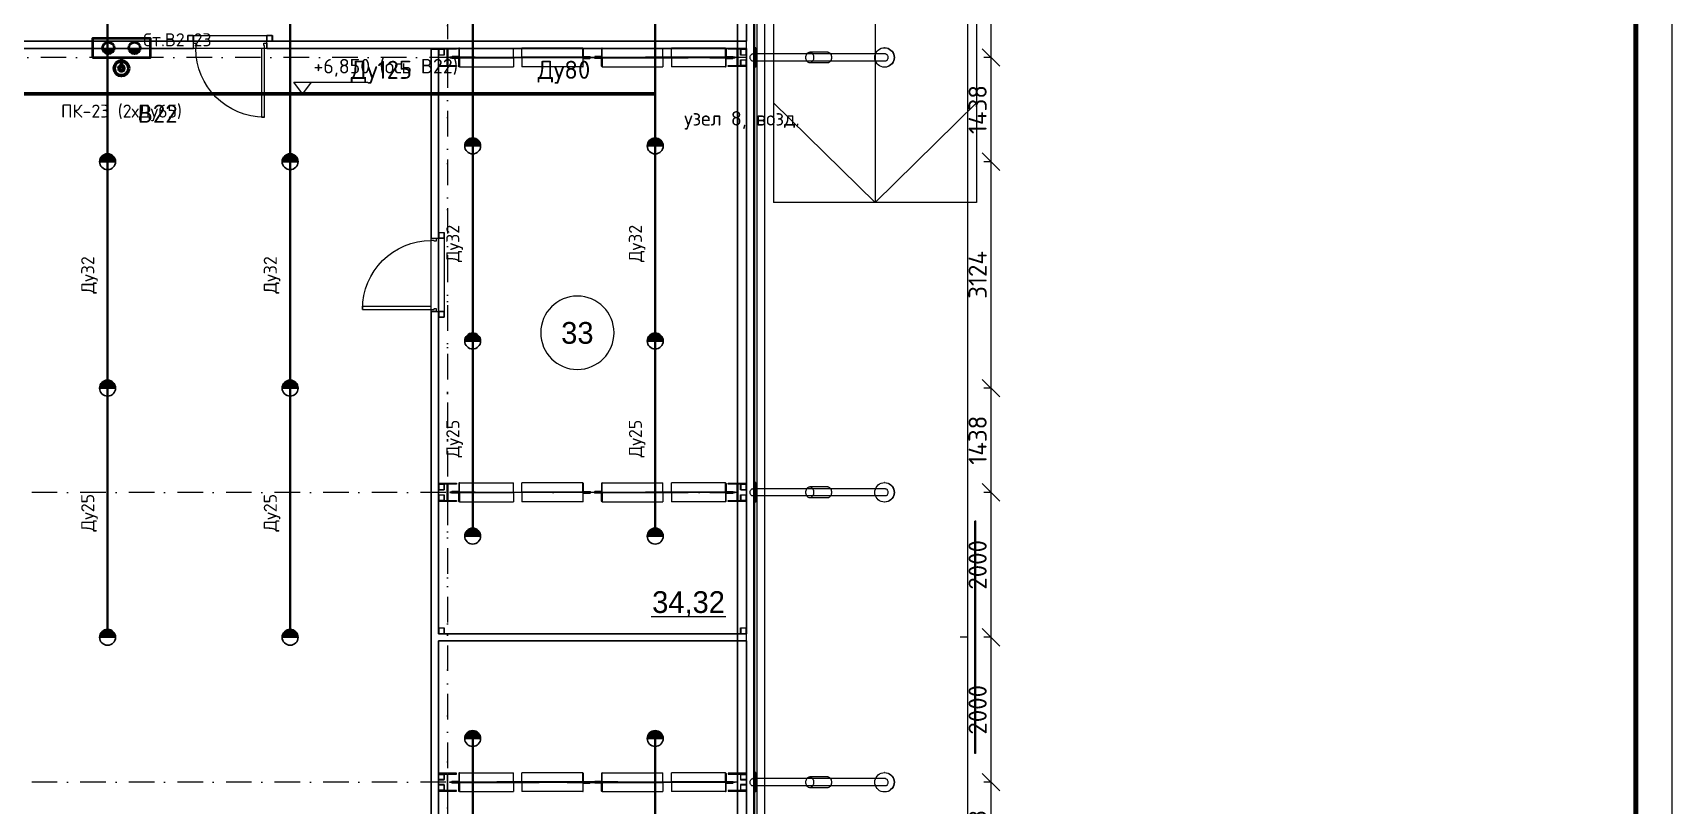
# Model space of a CAD drawing. Header units: millimetres. Extents: x 0 to 2118900, y -20000 to 84100.
# Drawn here: x 896277 to 918900, y 41684 to 52340 of the extents above; entities that cross this region are included whole.
import ezdxf
from ezdxf.enums import TextEntityAlignment as Align

# ---------------------------------------------------------------- set-up
doc = ezdxf.new("R2010")
doc.units = ezdxf.units.MM
doc.linetypes.add('Dot & Dashed', pattern=[670.277762, 352.777767, -176.388884, 0, -141.111112])
doc.linetypes.add('Крупный пунктир', pattern=[634.99999, 0, -634.99999])
for name, color, linetype, lineweight in [('АР_подоснова', 8, 'Continuous', 13), ('ПТ_В2', 3, 'Continuous', 50), ('ПТ_В22', 6, 'Continuous', 50), ('ПТ_В22_расп', 6, 'Continuous', 30), ('ПТ_оросители', 7, 'Continuous', 25), ('ПТ_ПК', 30, 'Continuous', 35), ('ПТ_размеры', 7, 'Continuous', 13), ('ПТ_рамка', 7, 'Continuous', 50), ('ПТ_рамка_тонк', 7, 'Continuous', 18), ('ПТ_текст', 7, 'Continuous', 18)]:
    doc.layers.add(name, color=color, linetype=linetype, lineweight=lineweight)
doc.styles.add('АР_текст_1', font='arial.ttf')
doc.styles.add('АР_текст_2', font='ARIALN.TTF')
doc.styles.add('ПТ', font='isocpeur.ttf')
doc.dimstyles.new('ПТ100', dxfattribs={"dimscale": 100, "dimtxt": 2.5, "dimasz": 1.2, "dimexe": 1, "dimexo": 0, "dimgap": 0.6, "dimtad": 1, "dimdec": 0, "dimtxsty": 'ПТ', "dimtsz": 1.2, "dimcen": 2.5, "dimclrd": 7, "dimclre": 7, "dimclrt": 7, "dimazin": 3, "dimtfac": 1, "dimtmove": 0, "dimatfit": 3, "dimlwd": 13, "dimlwe": 13, "dimarcsym": 0})

# ---------------------------------------------------------------- blocks, each defined once
blk = doc.blocks.new('Перекрытие_1101', base_point=(98125, 40125))
at = {"color": 0, "linetype": 'Continuous', "lineweight": -2, "flags": 128}
blk.add_lwpolyline([(98125, 40125), (51875, 40125), (51875, 29425), (46123, 29425), (46123, 40125), (-125, 40125), (-125, -125), (46125, -125), (46125, 10575), (51875, 10575), (51875, -125), (98125, -125)], close=True, dxfattribs=at)
blk = doc.blocks.new('Однопольная Дверь 270')
at = {"color": 0, "linetype": 'Continuous', "lineweight": -2}
for p, q in [((435, 0), (435, 950)), ((435, 950), (475, 950)), ((475, 950), (475, 0)), ((-475, 0), (-505, 0)), ((-505, 0), (-505, -70)), ((-505, 0), (-505, -70)), ((-505, 0), (-505, -70)), ((-475, -40), (-475, 0)), ((475, 0), (435, 0)), ((505, 0), (475, 0)), ((475, 0), (475, -40)), ((505, -70), (505, 0)), ((505, 0), (505, -70)), ((505, 0), (505, -70)), ((-505, -70), (-465, -70)), ((-505, -70), (-505, -100)), ((-465, -40), (-475, -40)), ((-465, -70), (-465, -40)), ((475, -40), (465, -40)), ((465, -40), (465, -70)), ((465, -70), (505, -70)), ((505, -70), (505, -100))]:
    blk.add_line(p, q, dxfattribs=at)
blk.add_arc((475, 0), 950, 90, 180, dxfattribs=at)
blk = doc.blocks.new('Стена_710', base_point=(93825, 28225))
at = {"color": 0, "linetype": 'Continuous', "lineweight": -2}
for p, q in [((93775, 28125), (93775, 28115)), ((93775, 28115), (93875, 28115)), ((93875, 28115), (93875, 28125)), ((93775, 25505), (93845, 25505)), ((93845, 25505), (93875, 25505)), ((93775, 24495), (93845, 24495)), ((93845, 24495), (93875, 24495)), ((93775, 15505), (93845, 15505)), ((93845, 15505), (93875, 15505)), ((93775, 14495), (93845, 14495)), ((93845, 14495), (93875, 14495))]:
    blk.add_line(p, q, dxfattribs=at)
at = {"color": 0, "linetype": 'Continuous', "lineweight": -2, "flags": 128}
for points in [[(93875, 28125), (93775, 28125)], [(93775, 28115), (93775, 25505)], [(93875, 25505), (93875, 28115)], [(93775, 24495), (93775, 15505)], [(93875, 20050), (93875, 24495)], [(93875, 15505), (93875, 19950)], [(93775, 14495), (93775, 11875)], [(93875, 11875), (93875, 14495)]]:
    blk.add_lwpolyline(points, dxfattribs=at)
at = {"color": 0, "linetype": 'Continuous', "lineweight": -2, "xscale": -1, "zscale": 1000, "rotation": 90}
blk.add_blockref('Однопольная Дверь 270', (93775, 25000), dxfattribs=at)
at = {"color": 0, "linetype": 'Continuous', "lineweight": -2, "zscale": 1000, "rotation": 90}
blk.add_blockref('Однопольная Дверь 270', (93775, 15000), dxfattribs=at)
blk = doc.blocks.new('Конструктор Кровли 27')
at = {"color": 0, "linetype": 'Continuous', "lineweight": -2, "flags": 128}
blk.add_lwpolyline([(0, 46123), (0, 0), (40000, 0), (40000, 46125), (29425, 46125), (29425, 51875), (40000, 51875), (40000, 98000), (0, 98000), (0, 51875), (10575, 51875), (10575, 46123)], close=True, dxfattribs=at)
blk = doc.blocks.new('Колонна SHS ГК 271')
at = {"color": 0, "linetype": 'Continuous', "lineweight": -2}
for p, q in [((40, 40), (-40, 40)), ((-40, 40), (-40, -40)), ((-36.4, -36.4), (-36.4, 36.4)), ((-36.4, 36.4), (36.4, 36.4)), ((36.4, 36.4), (36.4, -36.4)), ((40, -40), (40, 40)), ((-40, -40), (40, -40)), ((36.4, -36.4), (-36.4, -36.4))]:
    blk.add_line(p, q, dxfattribs=at)
blk = doc.blocks.new('Труба Квадратного Сечения ГК SHS 270')
at = {"color": 0, "linetype": 'Continuous', "lineweight": -2}
for p, q in [((505, 40), (0, 40)), ((0, 40), (0, 0)), ((0, 0), (0, -40)), ((1010, 40), (505, 40)), ((1010, 0), (1010, 40)), ((1010, -40), (1010, 0)), ((0, -40), (505, -40)), ((505, -40), (1010, -40))]:
    blk.add_line(p, q, dxfattribs=at)
blk = doc.blocks.new('Техническое помещение_33_33', base_point=(95882, 24432))
at = {"color": 0, "linetype": 'Continuous', "lineweight": -2}
blk.add_line((96812, 20286), (97841, 20286), dxfattribs=at)
for start, end in [(0, 180), (180, 0)]:
    blk.add_arc((95792, 24202), 506, start, end, dxfattribs=at)
at = {"color": 0, "lineweight": -2, "style": 'АР_текст_1'}
for tag, p in [('ROOM_NUMBER', (95792, 24200)), ('ROOM_AREA', (97326, 20486))]:
    blk.add_attdef(tag, text='', height=300, dxfattribs=at).set_placement(p, align=Align.MIDDLE_CENTER)
blk = doc.blocks.new('Перекрытие_312', base_point=(95650, 22004))
at = {"color": 0, "linetype": 'Continuous', "lineweight": -2, "flags": 128}
blk.add_lwpolyline([(95650, 22004), (96350, 22004), (96350, 21996), (95650, 21996)], close=True, dxfattribs=at)
blk = doc.blocks.new('Перекрытие_412', base_point=(94030, 21996))
at = {"color": 0, "linetype": 'Continuous', "lineweight": -2, "flags": 128}
blk.add_lwpolyline([(94030, 21996), (94380, 21996), (94380, 22004), (94030, 22004)], close=True, dxfattribs=at)
blk = doc.blocks.new('Перекрытие_512', base_point=(97620, 21996))
at = {"color": 0, "linetype": 'Continuous', "lineweight": -2, "flags": 128}
blk.add_lwpolyline([(97620, 21996), (97970, 21996), (97970, 22004), (97620, 22004)], close=True, dxfattribs=at)
blk = doc.blocks.new('Морф_1100')
at = {"color": 0, "linetype": 'Continuous', "lineweight": -2, "flags": 128}
for points in [[(96734, 22004), (96734, 21996)], [(97321, 22004), (96734, 22004)], [(96734, 21996), (97321, 21996)], [(97321, 21996), (97321, 22004)]]:
    blk.add_lwpolyline(points, dxfattribs=at)
blk = doc.blocks.new('Морф_2100')
at = {"color": 0, "linetype": 'Continuous', "lineweight": -2, "flags": 128}
for points in [[(94679, 22004), (95266, 22004)], [(94679, 21996), (94679, 22004)], [(95266, 21996), (94679, 21996)], [(95266, 22004), (95266, 21996)]]:
    blk.add_lwpolyline(points, dxfattribs=at)
blk = doc.blocks.new('Перекрытие_612', base_point=(95650, 28004))
at = {"color": 0, "linetype": 'Continuous', "lineweight": -2, "flags": 128}
blk.add_lwpolyline([(95650, 28004), (96350, 28004), (96350, 27996), (95650, 27996)], close=True, dxfattribs=at)
blk = doc.blocks.new('Перекрытие_712', base_point=(94030, 27996))
at = {"color": 0, "linetype": 'Continuous', "lineweight": -2, "flags": 128}
blk.add_lwpolyline([(94030, 27996), (94380, 27996), (94380, 28004), (94030, 28004)], close=True, dxfattribs=at)
blk = doc.blocks.new('Перекрытие_812', base_point=(97620, 27996))
at = {"color": 0, "linetype": 'Continuous', "lineweight": -2, "flags": 128}
blk.add_lwpolyline([(97620, 27996), (97970, 27996), (97970, 28004), (97620, 28004)], close=True, dxfattribs=at)
blk = doc.blocks.new('Морф_3100')
at = {"color": 0, "linetype": 'Continuous', "lineweight": -2, "flags": 128}
for points in [[(96734, 28004), (96734, 27996)], [(97321, 28004), (96734, 28004)], [(96734, 27996), (97321, 27996)], [(97321, 27996), (97321, 28004)]]:
    blk.add_lwpolyline(points, dxfattribs=at)
blk = doc.blocks.new('Морф_471')
at = {"color": 0, "linetype": 'Continuous', "lineweight": -2, "flags": 128}
for points in [[(94679, 28004), (95266, 28004)], [(94679, 27996), (94679, 28004)], [(95266, 27996), (94679, 27996)], [(95266, 28004), (95266, 27996)]]:
    blk.add_lwpolyline(points, dxfattribs=at)
blk = doc.blocks.new('Перекрытие_1211', base_point=(95650, 17996))
at = {"color": 0, "linetype": 'Continuous', "lineweight": -2, "flags": 128}
blk.add_lwpolyline([(95650, 17996), (96350, 17996), (96350, 18004), (95650, 18004)], close=True, dxfattribs=at)
blk = doc.blocks.new('Перекрытие_1311', base_point=(94030, 18004))
at = {"color": 0, "linetype": 'Continuous', "lineweight": -2, "flags": 128}
blk.add_lwpolyline([(94030, 18004), (94380, 18004), (94380, 17996), (94030, 17996)], close=True, dxfattribs=at)
blk = doc.blocks.new('Перекрытие_1411', base_point=(97620, 18004))
at = {"color": 0, "linetype": 'Continuous', "lineweight": -2, "flags": 128}
blk.add_lwpolyline([(97620, 18004), (97970, 18004), (97970, 17996), (97620, 17996)], close=True, dxfattribs=at)
blk = doc.blocks.new('Морф_710')
at = {"color": 0, "linetype": 'Continuous', "lineweight": -2, "flags": 128}
for points in [[(96734, 17996), (96734, 18004)], [(96734, 18004), (97321, 18004)], [(97321, 17996), (96734, 17996)], [(97321, 18004), (97321, 17996)]]:
    blk.add_lwpolyline(points, dxfattribs=at)
blk = doc.blocks.new('Морф_810')
at = {"color": 0, "linetype": 'Continuous', "lineweight": -2, "flags": 128}
for points in [[(95266, 18004), (94679, 18004)], [(94679, 18004), (94679, 17996)], [(94679, 17996), (95266, 17996)], [(95266, 17996), (95266, 18004)]]:
    blk.add_lwpolyline(points, dxfattribs=at)
blk = doc.blocks.new('Стена_740', base_point=(98225, 17998))
at = {"color": 0, "linetype": 'Continuous', "lineweight": -2, "flags": 128}
for points in [[(98225, 17998), (98225, 12002)], [(98235, 17998), (98225, 17998)], [(98235, 12002), (98235, 17998)], [(98225, 12002), (98235, 12002)]]:
    blk.add_lwpolyline(points, dxfattribs=at)
blk = doc.blocks.new('Стена_750', base_point=(98225, 17998))
at = {"color": 0, "linetype": 'Continuous', "lineweight": -2, "flags": 128}
for points in [[(98225, 17998), (98225, 12002)], [(98235, 17998), (98225, 17998)], [(98235, 12002), (98235, 17998)], [(98225, 12002), (98235, 12002)]]:
    blk.add_lwpolyline(points, dxfattribs=at)
blk = doc.blocks.new('Стена_780', base_point=(98225, 33998))
at = {"color": 0, "linetype": 'Continuous', "lineweight": -2, "flags": 128}
for points in [[(98225, 33998), (98225, 28003)], [(98235, 33998), (98225, 33998)], [(98235, 28003), (98235, 33998)], [(98225, 28003), (98235, 28003)]]:
    blk.add_lwpolyline(points, dxfattribs=at)
blk = doc.blocks.new('Стена_790', base_point=(98225, 33998))
at = {"color": 0, "linetype": 'Continuous', "lineweight": -2, "flags": 128}
for points in [[(98225, 33998), (98225, 28003)], [(98235, 33998), (98225, 33998)], [(98235, 28003), (98235, 33998)], [(98225, 28003), (98235, 28003)]]:
    blk.add_lwpolyline(points, dxfattribs=at)
blk = doc.blocks.new('Стена_801', base_point=(98225, 22003))
at = {"color": 0, "linetype": 'Continuous', "lineweight": -2, "flags": 128}
for points in [[(98235, 27998), (98225, 27998)], [(98225, 27998), (98225, 22003)], [(98235, 22003), (98235, 27998)], [(98225, 22003), (98235, 22003)]]:
    blk.add_lwpolyline(points, dxfattribs=at)
blk = doc.blocks.new('Стена_811', base_point=(98225, 22003))
at = {"color": 0, "linetype": 'Continuous', "lineweight": -2, "flags": 128}
for points in [[(98235, 27998), (98225, 27998)], [(98225, 27998), (98225, 22003)], [(98235, 22003), (98235, 27998)], [(98225, 22003), (98235, 22003)]]:
    blk.add_lwpolyline(points, dxfattribs=at)
blk = doc.blocks.new('Стена_820', base_point=(98225, 18002))
at = {"color": 0, "linetype": 'Continuous', "lineweight": -2, "flags": 128}
for points in [[(98235, 21998), (98225, 21998)], [(98225, 21998), (98225, 18002)], [(98235, 18002), (98235, 21998)], [(98225, 18002), (98235, 18002)]]:
    blk.add_lwpolyline(points, dxfattribs=at)
blk = doc.blocks.new('Стена_830', base_point=(98225, 18002))
at = {"color": 0, "linetype": 'Continuous', "lineweight": -2, "flags": 128}
for points in [[(98235, 21998), (98225, 21998)], [(98225, 21998), (98225, 18002)], [(98235, 18002), (98235, 21998)], [(98225, 18002), (98235, 18002)]]:
    blk.add_lwpolyline(points, dxfattribs=at)
blk = doc.blocks.new('Стена_860', base_point=(93825, 20000))
at = {"color": 0, "linetype": 'Continuous', "lineweight": -2, "flags": 128}
for points in [[(98125, 20050), (93875, 20050)], [(93875, 19950), (98125, 19950)]]:
    blk.add_lwpolyline(points, dxfattribs=at)
blk = doc.blocks.new('Стена_870', base_point=(51875, 28225))
at = {"color": 0, "linetype": 'Continuous', "lineweight": -2}
for p, q in [((90495, 28195), (90495, 28225)), ((90495, 28125), (90495, 28195)), ((91505, 28195), (91505, 28225)), ((91505, 28125), (91505, 28195))]:
    blk.add_line(p, q, dxfattribs=at)
at = {"color": 0, "linetype": 'Continuous', "lineweight": -2, "flags": 128}
for points in [[(90495, 28225), (88050, 28225)], [(88050, 28125), (90495, 28125)], [(98125, 28225), (91505, 28225)], [(91505, 28125), (93775, 28125)], [(93875, 28125), (98125, 28125)]]:
    blk.add_lwpolyline(points, dxfattribs=at)
at = {"color": 0, "linetype": 'Continuous', "lineweight": -2, "xscale": -1, "zscale": 1000, "rotation": 180}
blk.add_blockref('Однопольная Дверь 270', (91000, 28125), dxfattribs=at)
blk = doc.blocks.new('Колонна Универсальная 270')
at = {"color": 0, "linetype": 'Continuous', "lineweight": -2}
for p, q in [((125, 125), (-125, 125)), ((-125, 125), (-125, 113)), ((-125, 113), (-4, 113)), ((-4, 113), (-4, -113)), ((4, -113), (4, 113)), ((4, 113), (125, 113)), ((125, 113), (125, 125)), ((-4, -113), (-125, -113)), ((-125, -113), (-125, -125)), ((-125, -125), (125, -125)), ((125, -113), (4, -113)), ((125, -125), (125, -113))]:
    blk.add_line(p, q, dxfattribs=at)
blk = doc.blocks.new('Двутавp К 26020-83 27_40')
at = {"color": 0, "linetype": 'Крупный пунктир', "lineweight": -2}
blk.add_line((0, 0), (39750, 0), dxfattribs=at)
blk = doc.blocks.new('Морф_1910')
at = {"color": 0, "linetype": 'Continuous', "lineweight": -2, "flags": 128}
for points in [[(96029, 21996), (96133, 21996)], [(96031, 21990), (96029, 21995), (96029, 21996)], [(96123, 21984), (96115, 21988), (96034, 21988), (96031, 21990)], [(96128, 21873), (96126, 21878), (96126, 21975), (96123, 21984)], [(96133, 21996), (96973, 21996)], [(96133, 21996), (96133, 21871)], [(96973, 21996), (96973, 21871)], [(96133, 21871), (96131, 21871), (96128, 21873)], [(96133, 21871), (96973, 21871)]]:
    blk.add_lwpolyline(points, dxfattribs=at)
blk = doc.blocks.new('Морф_2010')
at = {"color": 0, "linetype": 'Continuous', "lineweight": -2, "flags": 128}
for points in [[(97837, 21996), (97090, 21996)], [(97090, 21996), (97090, 21871)], [(97944, 21996), (97837, 21996)], [(97837, 21996), (97837, 21871)], [(97842, 21873), (97844, 21878), (97844, 21975), (97847, 21984)], [(97847, 21984), (97855, 21988), (97938, 21988), (97942, 21990)], [(97942, 21990), (97944, 21995), (97944, 21996)], [(97837, 21871), (97090, 21871)], [(97837, 21871), (97838, 21871), (97842, 21873)]]:
    blk.add_lwpolyline(points, dxfattribs=at)
blk = doc.blocks.new('Морф_2110')
at = {"color": 0, "linetype": 'Continuous', "lineweight": -2, "flags": 128}
for points in [[(96031, 22010), (96029, 22006), (96029, 22004)], [(96029, 22004), (96133, 22004)], [(96123, 22016), (96115, 22012), (96034, 22012), (96031, 22010)], [(96128, 22127), (96126, 22123), (96126, 22025), (96123, 22016)], [(96133, 22129), (96131, 22129), (96128, 22127)], [(96133, 22004), (96133, 22129)], [(96133, 22129), (96973, 22129)], [(96133, 22004), (96973, 22004)], [(96973, 22004), (96973, 22129)]]:
    blk.add_lwpolyline(points, dxfattribs=at)
blk = doc.blocks.new('Морф_2210')
at = {"color": 0, "linetype": 'Continuous', "lineweight": -2, "flags": 128}
for points in [[(97090, 22004), (97090, 22129)], [(97837, 22129), (97090, 22129)], [(97837, 22004), (97090, 22004)], [(97837, 22129), (97838, 22129), (97842, 22127)], [(97837, 22004), (97837, 22129)], [(97944, 22004), (97837, 22004)], [(97842, 22127), (97844, 22123), (97844, 22025), (97847, 22016)], [(97847, 22016), (97855, 22012), (97938, 22012), (97942, 22010)], [(97942, 22010), (97944, 22006), (97944, 22004)]]:
    blk.add_lwpolyline(points, dxfattribs=at)
blk = doc.blocks.new('Морф_2310')
at = {"color": 0, "linetype": 'Continuous', "lineweight": -2, "flags": 128}
for points in [[(95867, 21996), (95027, 21996)], [(95027, 21996), (95027, 21871)], [(95867, 21996), (95867, 21871)], [(95971, 21996), (95867, 21996)], [(95872, 21873), (95874, 21878), (95874, 21975), (95877, 21984)], [(95877, 21984), (95885, 21988), (95966, 21988), (95969, 21990)], [(95969, 21990), (95971, 21995), (95971, 21996)], [(95867, 21871), (95027, 21871)], [(95867, 21871), (95869, 21871), (95872, 21873)]]:
    blk.add_lwpolyline(points, dxfattribs=at)
blk = doc.blocks.new('Морф_2410')
at = {"color": 0, "linetype": 'Continuous', "lineweight": -2, "flags": 128}
for points in [[(94058, 21990), (94056, 21995), (94056, 21996)], [(94056, 21996), (94163, 21996)], [(94153, 21984), (94145, 21988), (94062, 21988), (94058, 21990)], [(94158, 21873), (94156, 21878), (94156, 21975), (94153, 21984)], [(94163, 21996), (94910, 21996)], [(94163, 21996), (94163, 21871)], [(94910, 21996), (94910, 21871)], [(94163, 21871), (94162, 21871), (94158, 21873)], [(94163, 21871), (94910, 21871)]]:
    blk.add_lwpolyline(points, dxfattribs=at)
blk = doc.blocks.new('Морф_2510')
at = {"color": 0, "linetype": 'Continuous', "lineweight": -2, "flags": 128}
for points in [[(95027, 22004), (95027, 22129)], [(95867, 22129), (95027, 22129)], [(95867, 22004), (95027, 22004)], [(95867, 22004), (95867, 22129)], [(95867, 22129), (95869, 22129), (95872, 22127)], [(95971, 22004), (95867, 22004)], [(95872, 22127), (95874, 22123), (95874, 22025), (95877, 22016)], [(95877, 22016), (95885, 22012), (95966, 22012), (95969, 22010)], [(95969, 22010), (95971, 22006), (95971, 22004)]]:
    blk.add_lwpolyline(points, dxfattribs=at)
blk = doc.blocks.new('Морф_2610')
at = {"color": 0, "linetype": 'Continuous', "lineweight": -2, "flags": 128}
for points in [[(94058, 22010), (94056, 22006), (94056, 22004)], [(94056, 22004), (94163, 22004)], [(94153, 22016), (94145, 22012), (94062, 22012), (94058, 22010)], [(94158, 22127), (94156, 22123), (94156, 22025), (94153, 22016)], [(94163, 22129), (94162, 22129), (94158, 22127)], [(94163, 22004), (94163, 22129)], [(94163, 22129), (94910, 22129)], [(94163, 22004), (94910, 22004)], [(94910, 22004), (94910, 22129)]]:
    blk.add_lwpolyline(points, dxfattribs=at)
blk = doc.blocks.new('Морф_2710')
at = {"color": 0, "linetype": 'Continuous', "lineweight": -2, "flags": 128}
for points in [[(96029, 27996), (96133, 27996)], [(96031, 27990), (96029, 27995), (96029, 27996)], [(96123, 27984), (96115, 27988), (96034, 27988), (96031, 27990)], [(96128, 27873), (96126, 27878), (96126, 27975), (96123, 27984)], [(96133, 27871), (96131, 27871), (96128, 27873)], [(96133, 27996), (96973, 27996)], [(96133, 27996), (96133, 27871)], [(96133, 27871), (96973, 27871)], [(96973, 27996), (96973, 27871)]]:
    blk.add_lwpolyline(points, dxfattribs=at)
blk = doc.blocks.new('Морф_2810')
at = {"color": 0, "linetype": 'Continuous', "lineweight": -2, "flags": 128}
for points in [[(97837, 27996), (97090, 27996)], [(97090, 27996), (97090, 27871)], [(97837, 27871), (97090, 27871)], [(97944, 27996), (97837, 27996)], [(97837, 27996), (97837, 27871)], [(97837, 27871), (97838, 27871), (97842, 27873)], [(97842, 27873), (97844, 27878), (97844, 27975), (97847, 27984)], [(97847, 27984), (97855, 27988), (97938, 27988), (97942, 27990)], [(97942, 27990), (97944, 27995), (97944, 27996)]]:
    blk.add_lwpolyline(points, dxfattribs=at)
blk = doc.blocks.new('Морф_2910')
at = {"color": 0, "linetype": 'Continuous', "lineweight": -2, "flags": 128}
for points in [[(96128, 28127), (96126, 28123), (96126, 28025), (96123, 28016)], [(96133, 28129), (96131, 28129), (96128, 28127)], [(96133, 28004), (96133, 28129)], [(96133, 28129), (96973, 28129)], [(96973, 28004), (96973, 28129)], [(96031, 28010), (96029, 28006), (96029, 28004)], [(96029, 28004), (96133, 28004)], [(96123, 28016), (96115, 28012), (96034, 28012), (96031, 28010)], [(96133, 28004), (96973, 28004)]]:
    blk.add_lwpolyline(points, dxfattribs=at)
blk = doc.blocks.new('Морф_3010')
at = {"color": 0, "linetype": 'Continuous', "lineweight": -2, "flags": 128}
for points in [[(97090, 28004), (97090, 28129)], [(97837, 28129), (97090, 28129)], [(97837, 28129), (97838, 28129), (97842, 28127)], [(97837, 28004), (97837, 28129)], [(97842, 28127), (97844, 28123), (97844, 28025), (97847, 28016)], [(97837, 28004), (97090, 28004)], [(97944, 28004), (97837, 28004)], [(97847, 28016), (97855, 28012), (97938, 28012), (97942, 28010)], [(97942, 28010), (97944, 28006), (97944, 28004)]]:
    blk.add_lwpolyline(points, dxfattribs=at)
blk = doc.blocks.new('Морф_3110')
at = {"color": 0, "linetype": 'Continuous', "lineweight": -2, "flags": 128}
for points in [[(95867, 27996), (95027, 27996)], [(95027, 27996), (95027, 27871)], [(95867, 27871), (95027, 27871)], [(95867, 27996), (95867, 27871)], [(95971, 27996), (95867, 27996)], [(95867, 27871), (95869, 27871), (95872, 27873)], [(95872, 27873), (95874, 27878), (95874, 27975), (95877, 27984)], [(95877, 27984), (95885, 27988), (95966, 27988), (95969, 27990)], [(95969, 27990), (95971, 27995), (95971, 27996)]]:
    blk.add_lwpolyline(points, dxfattribs=at)
blk = doc.blocks.new('Морф_3210')
at = {"color": 0, "linetype": 'Continuous', "lineweight": -2, "flags": 128}
for points in [[(94058, 27990), (94056, 27995), (94056, 27996)], [(94056, 27996), (94163, 27996)], [(94153, 27984), (94145, 27988), (94062, 27988), (94058, 27990)], [(94158, 27873), (94156, 27878), (94156, 27975), (94153, 27984)], [(94163, 27871), (94162, 27871), (94158, 27873)], [(94163, 27996), (94910, 27996)], [(94163, 27996), (94163, 27871)], [(94163, 27871), (94910, 27871)], [(94910, 27996), (94910, 27871)]]:
    blk.add_lwpolyline(points, dxfattribs=at)
blk = doc.blocks.new('Морф_3310')
at = {"color": 0, "linetype": 'Continuous', "lineweight": -2, "flags": 128}
for points in [[(95027, 28004), (95027, 28129)], [(95867, 28129), (95027, 28129)], [(95867, 28004), (95867, 28129)], [(95867, 28129), (95869, 28129), (95872, 28127)], [(95872, 28127), (95874, 28123), (95874, 28025), (95877, 28016)], [(95867, 28004), (95027, 28004)], [(95971, 28004), (95867, 28004)], [(95877, 28016), (95885, 28012), (95966, 28012), (95969, 28010)], [(95969, 28010), (95971, 28006), (95971, 28004)]]:
    blk.add_lwpolyline(points, dxfattribs=at)
blk = doc.blocks.new('Морф_3410')
at = {"color": 0, "linetype": 'Continuous', "lineweight": -2, "flags": 128}
for points in [[(94158, 28127), (94156, 28123), (94156, 28025), (94153, 28016)], [(94163, 28129), (94162, 28129), (94158, 28127)], [(94163, 28004), (94163, 28129)], [(94163, 28129), (94910, 28129)], [(94910, 28004), (94910, 28129)], [(94058, 28010), (94056, 28006), (94056, 28004)], [(94056, 28004), (94163, 28004)], [(94153, 28016), (94145, 28012), (94062, 28012), (94058, 28010)], [(94163, 28004), (94910, 28004)]]:
    blk.add_lwpolyline(points, dxfattribs=at)
blk = doc.blocks.new('Морф_4310')
at = {"color": 0, "linetype": 'Continuous', "lineweight": -2, "flags": 128}
for points in [[(96128, 18127), (96126, 18123), (96126, 18025), (96123, 18016)], [(96133, 18129), (96131, 18129), (96128, 18127)], [(96133, 18004), (96133, 18129)], [(96133, 18129), (96973, 18129)], [(96973, 18004), (96973, 18129)], [(96031, 18010), (96029, 18006), (96029, 18004)], [(96029, 18004), (96133, 18004)], [(96123, 18016), (96115, 18012), (96034, 18012), (96031, 18010)], [(96133, 18004), (96973, 18004)]]:
    blk.add_lwpolyline(points, dxfattribs=at)
blk = doc.blocks.new('Морф_4410')
at = {"color": 0, "linetype": 'Continuous', "lineweight": -2, "flags": 128}
for points in [[(97090, 18004), (97090, 18129)], [(97837, 18129), (97090, 18129)], [(97837, 18129), (97838, 18129), (97842, 18127)], [(97837, 18004), (97837, 18129)], [(97842, 18127), (97844, 18122), (97844, 18025), (97847, 18016)], [(97837, 18004), (97090, 18004)], [(97944, 18004), (97837, 18004)], [(97847, 18016), (97855, 18012), (97938, 18012), (97942, 18010)], [(97942, 18010), (97944, 18005), (97944, 18004)]]:
    blk.add_lwpolyline(points, dxfattribs=at)
blk = doc.blocks.new('Морф_4510')
at = {"color": 0, "linetype": 'Continuous', "lineweight": -2, "flags": 128}
for points in [[(96029, 17996), (96133, 17996)], [(96031, 17990), (96029, 17995), (96029, 17996)], [(96123, 17984), (96115, 17988), (96034, 17988), (96031, 17990)], [(96128, 17873), (96126, 17878), (96126, 17975), (96123, 17984)], [(96133, 17871), (96131, 17871), (96128, 17873)], [(96133, 17996), (96973, 17996)], [(96133, 17996), (96133, 17871)], [(96973, 17996), (96973, 17871)], [(96133, 17871), (96973, 17871)]]:
    blk.add_lwpolyline(points, dxfattribs=at)
blk = doc.blocks.new('Морф_4610')
at = {"color": 0, "linetype": 'Continuous', "lineweight": -2, "flags": 128}
for points in [[(97837, 17996), (97090, 17996)], [(97090, 17996), (97090, 17871)], [(97944, 17996), (97837, 17996)], [(97837, 17996), (97837, 17871)], [(97837, 17871), (97838, 17871), (97842, 17873)], [(97842, 17873), (97844, 17877), (97844, 17975), (97847, 17984)], [(97847, 17984), (97855, 17988), (97938, 17988), (97942, 17990)], [(97942, 17990), (97944, 17994), (97944, 17996)], [(97837, 17871), (97090, 17871)]]:
    blk.add_lwpolyline(points, dxfattribs=at)
blk = doc.blocks.new('Морф_472')
at = {"color": 0, "linetype": 'Continuous', "lineweight": -2, "flags": 128}
for points in [[(95027, 18004), (95027, 18129)], [(95867, 18129), (95027, 18129)], [(95867, 18004), (95867, 18129)], [(95867, 18129), (95869, 18129), (95872, 18127)], [(95872, 18127), (95874, 18123), (95874, 18025), (95877, 18016)], [(95867, 18004), (95027, 18004)], [(95971, 18004), (95867, 18004)], [(95877, 18016), (95885, 18012), (95966, 18012), (95969, 18010)], [(95969, 18010), (95971, 18006), (95971, 18004)]]:
    blk.add_lwpolyline(points, dxfattribs=at)
blk = doc.blocks.new('Морф_480')
at = {"color": 0, "linetype": 'Continuous', "lineweight": -2, "flags": 128}
for points in [[(94158, 18127), (94156, 18123), (94156, 18025), (94153, 18016)], [(94163, 18129), (94162, 18129), (94158, 18127)], [(94163, 18004), (94163, 18129)], [(94163, 18129), (94910, 18129)], [(94910, 18004), (94910, 18129)], [(94058, 18010), (94056, 18006), (94056, 18004)], [(94056, 18004), (94163, 18004)], [(94153, 18016), (94145, 18012), (94062, 18012), (94058, 18010)], [(94163, 18004), (94910, 18004)]]:
    blk.add_lwpolyline(points, dxfattribs=at)
blk = doc.blocks.new('Морф_490')
at = {"color": 0, "linetype": 'Continuous', "lineweight": -2, "flags": 128}
for points in [[(95867, 17996), (95027, 17996)], [(95027, 17996), (95027, 17871)], [(95867, 17996), (95867, 17871)], [(95971, 17996), (95867, 17996)], [(95867, 17871), (95869, 17871), (95872, 17873)], [(95872, 17873), (95874, 17878), (95874, 17975), (95877, 17984)], [(95877, 17984), (95885, 17988), (95966, 17988), (95969, 17990)], [(95969, 17990), (95971, 17995), (95971, 17996)], [(95867, 17871), (95027, 17871)]]:
    blk.add_lwpolyline(points, dxfattribs=at)
blk = doc.blocks.new('Морф_500')
at = {"color": 0, "linetype": 'Continuous', "lineweight": -2, "flags": 128}
for points in [[(94058, 17990), (94056, 17995), (94056, 17996)], [(94056, 17996), (94163, 17996)], [(94153, 17984), (94145, 17988), (94062, 17988), (94058, 17990)], [(94158, 17873), (94156, 17878), (94156, 17975), (94153, 17984)], [(94163, 17871), (94162, 17871), (94158, 17873)], [(94163, 17996), (94910, 17996)], [(94163, 17996), (94163, 17871)], [(94910, 17996), (94910, 17871)], [(94163, 17871), (94910, 17871)]]:
    blk.add_lwpolyline(points, dxfattribs=at)
blk = doc.blocks.new('Стена_980', base_point=(98125, 40125))
at = {"color": 0, "linetype": 'Continuous', "lineweight": -2, "flags": 128}
for points in [[(98125, 40125), (98125, 28225)], [(98225, -125), (98225, 40225)], [(98125, 28115), (98125, 20060)], [(98125, 19950), (98125, 11875)]]:
    blk.add_lwpolyline(points, dxfattribs=at)
blk = doc.blocks.new('Стена_1030', base_point=(98235, 34200))
at = {"color": 0, "linetype": 'Continuous', "lineweight": -2}
blk.add_line((98236, 34200), (98236, 5700), dxfattribs=at)
at = {"color": 0, "linetype": 'Continuous', "lineweight": -2, "flags": 128}
for points in [[(98235, 34200), (98235, 5700)], [(98275, 5700), (98275, 34200)]]:
    blk.add_lwpolyline(points, dxfattribs=at)
blk = doc.blocks.new('Крыша_1', base_point=(0, 0))
at = {"color": 0, "linetype": 'Continuous', "lineweight": -2, "flags": 128}
blk.add_lwpolyline([(98000, 40000), (98000, 0)], dxfattribs=at)
blk = doc.blocks.new('Стандартный Маркер Сетки_41')
at = {"color": 0, "linetype": 'Dot & Dashed', "lineweight": -2}
blk.add_line((0, 0), (55187, 0), dxfattribs=at)
at = {"color": 0, "lineweight": -2, "style": 'АР_текст_1'}
blk.add_attdef('AC_MarkerText_1', text='', height=300, rotation=90, dxfattribs=at).set_placement((55368, -69), align=Align.TOP_CENTER)
blk = doc.blocks.new('Пандус Прямой 27_50')
at = {"color": 0, "linetype": 'Continuous', "lineweight": -2}
for p, q in [((0, -1400), (0, 1400)), ((0, 1400), (9000, 1400)), ((9000, 0), (7623, 1400)), ((9000, -1400), (9000, 1400)), ((0, 0), (9000, 0)), ((7623, -1400), (9000, 0)), ((0, -1400), (9000, -1400))]:
    blk.add_line(p, q, dxfattribs=at)
at = {"color": 0, "linetype": 'Continuous', "lineweight": -2, "flags": 128}
blk.add_lwpolyline([(150, 0, 1), (-150, 0, 1)], format="xyb", close=True, dxfattribs=at)
at = {"color": 0, "lineweight": -2, "style": 'АР_текст_2'}
blk.add_attdef('ac_bottomlevel', text='', height=300, dxfattribs=at).set_placement((4500, 159), align=Align.MIDDLE_CENTER)
blk = doc.blocks.new('Лист Профилированный 27_2')
at = {"color": 0, "linetype": 'Continuous', "lineweight": -2}
blk.add_line((14200, 0), (14200, 100), dxfattribs=at)
at = {"color": 0, "linetype": 'Continuous', "lineweight": -2, "flags": 128}
blk.add_lwpolyline([(0, 200), (0, 0), (28400, 0), (28400, 200), (28400, 2595), (28400, 2795), (0, 2795), (0, 2595)], close=True, dxfattribs=at)
blk = doc.blocks.new('Цилиндр 27')
at = {"color": 0, "linetype": 'Continuous', "lineweight": -2}
for p, q in [((-33, 17), (-35, 9)), ((-35, 9), (-35, 0)), ((-35, 0), (-35, -9)), ((-31, 25), (-33, 17)), ((-27, 32), (-31, 25)), ((-23, 38), (-27, 32)), ((-18, 43), (-23, 38)), ((-12, 47), (-18, 43)), ((-6, 49), (-12, 47)), ((0, 50), (-6, 49)), ((0, 50), (1831, 50)), ((1798, 17), (1796, 9)), ((1796, 9), (1796, 0)), ((1796, 0), (1796, -9)), ((1801, 25), (1798, 17)), ((1804, 32), (1801, 25)), ((1809, 38), (1804, 32)), ((1814, 43), (1809, 38)), ((1819, 47), (1814, 43)), ((1825, 49), (1819, 47)), ((1831, 50), (1825, 49)), ((1837, 49), (1831, 50)), ((1843, 47), (1837, 49)), ((1849, 43), (1843, 47)), ((1854, 38), (1849, 43)), ((1858, 32), (1854, 38)), ((1862, 25), (1858, 32)), ((1865, 17), (1862, 25)), ((1866, 9), (1865, 17)), ((1867, 0), (1866, 9)), ((1866, -9), (1867, 0)), ((-35, -9), (-33, -17)), ((-33, -17), (-31, -25)), ((-31, -25), (-27, -32)), ((-27, -32), (-23, -38)), ((-23, -38), (-18, -43)), ((-18, -43), (-12, -47)), ((-12, -47), (-6, -49)), ((-6, -49), (0, -50)), ((0, -50), (1831, -50)), ((1796, -9), (1798, -17)), ((1798, -17), (1801, -25)), ((1801, -25), (1804, -32)), ((1804, -32), (1809, -38)), ((1809, -38), (1814, -43)), ((1814, -43), (1819, -47)), ((1819, -47), (1825, -49)), ((1825, -49), (1831, -50)), ((1831, -50), (1837, -49)), ((1837, -49), (1843, -47)), ((1843, -47), (1849, -43)), ((1849, -43), (1854, -38)), ((1854, -38), (1858, -32)), ((1858, -32), (1862, -25)), ((1862, -25), (1865, -17)), ((1865, -17), (1866, -9))]:
    blk.add_line(p, q, dxfattribs=at)
blk = doc.blocks.new('Цилиндр 27_2')
at = {"color": 0, "linetype": 'Continuous', "lineweight": -2}
for p, q in [((-132, 23), (-134, 0)), ((-126, 46), (-132, 23)), ((-128, 23), (-130, 0)), ((-122, 46), (-128, 23)), ((-116, 67), (-126, 46)), ((-112, 67), (-122, 46)), ((-102, 86), (-116, 67)), ((-99, 86), (-112, 67)), ((-86, 102), (-102, 86)), ((-82, 102), (-99, 86)), ((-67, 116), (-86, 102)), ((-63, 116), (-82, 102)), ((-46, 126), (-67, 116)), ((-42, 126), (-63, 116)), ((-23, 132), (-46, 126)), ((-20, 132), (-42, 126)), ((0, 134), (-23, 132)), ((3, 134), (-20, 132)), ((0, 134), (3, 134)), ((27, 132), (3, 134)), ((49, 126), (27, 132)), ((70, 116), (49, 126)), ((89, 102), (70, 116)), ((106, 86), (89, 102)), ((119, 67), (106, 86)), ((129, 46), (119, 67)), ((135, 23), (129, 46)), ((137, 0), (135, 23)), ((135, -23), (137, 0)), ((-134, 0), (-132, -23)), ((-132, -23), (-126, -46)), ((-130, 0), (-128, -23)), ((-128, -23), (-122, -46)), ((-126, -46), (-116, -67)), ((-122, -46), (-112, -67)), ((-116, -67), (-102, -86)), ((-112, -67), (-99, -86)), ((-102, -86), (-86, -102)), ((-99, -86), (-82, -102)), ((-86, -102), (-67, -116)), ((-82, -102), (-63, -116)), ((-67, -116), (-46, -126)), ((-63, -116), (-42, -126)), ((-46, -126), (-23, -132)), ((-42, -126), (-20, -132)), ((-23, -132), (0, -134)), ((-20, -132), (3, -134)), ((0, -134), (3, -134)), ((3, -134), (27, -132)), ((27, -132), (49, -126)), ((49, -126), (70, -116)), ((70, -116), (89, -102)), ((89, -102), (106, -86)), ((106, -86), (119, -67)), ((119, -67), (129, -46)), ((129, -46), (135, -23))]:
    blk.add_line(p, q, dxfattribs=at)
blk = doc.blocks.new('Цилиндр 27_3')
at = {"color": 0, "linetype": 'Continuous', "lineweight": -2}
for p, q in [((0, 134), (0, 132)), ((0, 134), (30, 134)), ((0, 132), (0, 126)), ((0, 126), (0, 116)), ((0, 116), (0, 102)), ((0, 102), (0, 86)), ((0, 86), (0, 67)), ((0, 67), (0, 46)), ((0, 46), (0, 23)), ((0, 23), (0, 0)), ((0, 0), (0, -23)), ((30, 134), (30, 132)), ((30, 132), (30, 126)), ((30, 126), (30, 116)), ((30, 116), (30, 102)), ((30, 102), (30, 86)), ((30, 86), (30, 67)), ((30, 67), (30, 46)), ((30, 46), (30, 23)), ((30, 23), (30, 0)), ((30, 0), (30, -23)), ((0, -23), (0, -46)), ((0, -46), (0, -67)), ((0, -67), (0, -86)), ((0, -86), (0, -102)), ((0, -102), (0, -116)), ((0, -116), (0, -126)), ((0, -126), (0, -132)), ((0, -132), (0, -134)), ((0, -134), (30, -134)), ((30, -23), (30, -46)), ((30, -46), (30, -67)), ((30, -67), (30, -86)), ((30, -86), (30, -102)), ((30, -102), (30, -116)), ((30, -116), (30, -126)), ((30, -126), (30, -132)), ((30, -132), (30, -134))]:
    blk.add_line(p, q, dxfattribs=at)
blk = doc.blocks.new('Цилиндр 27_4')
at = {"color": 0, "linetype": 'Continuous', "lineweight": -2}
for p, q in [((-52, 13), (-53, 0)), ((-53, 0), (-52, -13)), ((-50, 26), (-52, 13)), ((-46, 37), (-50, 26)), ((-41, 48), (-46, 37)), ((-34, 57), (-41, 48)), ((-27, 65), (-34, 57)), ((-18, 70), (-27, 65)), ((-9, 74), (-18, 70)), ((0, 75), (-9, 74)), ((0, 75), (248, 75)), ((196, 13), (195, 0)), ((195, 0), (196, -13)), ((198, 26), (196, 13)), ((202, 37), (198, 26)), ((208, 48), (202, 37)), ((214, 57), (208, 48)), ((222, 65), (214, 57)), ((230, 70), (222, 65)), ((239, 74), (230, 70)), ((248, 75), (239, 74)), ((257, 74), (248, 75)), ((266, 70), (257, 74)), ((275, 65), (266, 70)), ((282, 57), (275, 65)), ((289, 48), (282, 57)), ((294, 37), (289, 48)), ((298, 26), (294, 37)), ((300, 13), (298, 26)), ((301, 0), (300, 13)), ((300, -13), (301, 0)), ((-52, -13), (-50, -26)), ((-50, -26), (-46, -37)), ((-46, -37), (-41, -48)), ((-41, -48), (-34, -57)), ((-34, -57), (-27, -65)), ((-27, -65), (-18, -70)), ((-18, -70), (-9, -74)), ((-9, -74), (0, -75)), ((0, -75), (248, -75)), ((196, -13), (198, -26)), ((198, -26), (202, -37)), ((202, -37), (208, -48)), ((208, -48), (214, -57)), ((214, -57), (222, -65)), ((222, -65), (230, -70)), ((230, -70), (239, -74)), ((239, -74), (248, -75)), ((248, -75), (257, -74)), ((257, -74), (266, -70)), ((266, -70), (275, -65)), ((275, -65), (282, -57)), ((282, -57), (289, -48)), ((289, -48), (294, -37)), ((294, -37), (298, -26)), ((298, -26), (300, -13))]:
    blk.add_line(p, q, dxfattribs=at)
blk = doc.blocks.new('3D текст 27_13')
at = {"color": 0, "linetype": 'Continuous', "lineweight": -2}
for q in [(0, 0), (3209.51, -10)]:
    blk.add_line((3209.51, 0), q, dxfattribs=at)
at = {"color": 0, "linetype": 'Continuous', "lineweight": -2, "flags": 128}
blk.add_lwpolyline([(0, 0), (0, -10), (3209.51, -10), (3209.51, 0)], close=True, dxfattribs=at)
at = {"color": 0, "linetype": 'Continuous', "lineweight": -2}
blk.add_point((3209.51, 0), dxfattribs=at)
blk = doc.blocks.new('AR_F2')
at = {"layer": 'АР_подоснова', "linetype": 'Dot & Dashed'}
for p, q in [((98125, 28000), (-4800, 28000)), ((98000, 22000), (-4800, 22000)), ((98000, 18000), (-4800, 18000))]:
    blk.add_line(p, q, dxfattribs=at)
at = {"layer": 'АР_подоснова', "linetype": 'Continuous', "flags": 128}
for points in [[(88050, 40125), (88050, 28225), (98125, 28225), (98125, 40125)], [(93775, 11875), (93775, 28125), (51875, 28125), (51875, 11875)], [(98125, 28125), (93875, 28125), (93875, 20050), (98125, 20050)], [(98125, 11875), (98125, 19950), (93875, 19950), (93875, 11875)]]:
    blk.add_lwpolyline(points, close=True, dxfattribs=at)
at = {"layer": 'АР_подоснова', "linetype": 'Continuous'}
for name, p in [('Перекрытие_1101', (98125, 40125)), ('Крыша_1', (0, 0)), ('Морф_3410', (0, 0)), ('Морф_3310', (0, 0)), ('Морф_2910', (0, 0)), ('Морф_3010', (0, 0)), ('Перекрытие_712', (94030, 27996)), ('Морф_3210', (0, 0)), ('Морф_471', (0, 0)), ('Морф_3110', (0, 0)), ('Перекрытие_612', (95650, 28004)), ('Морф_2710', (0, 0)), ('Морф_3100', (0, 0)), ('Морф_2810', (0, 0)), ('Перекрытие_812', (97620, 27996)), ('Перекрытие_412', (94030, 21996)), ('Морф_2610', (0, 0)), ('Морф_2410', (0, 0)), ('Морф_2100', (0, 0)), ('Морф_2510', (0, 0)), ('Морф_2310', (0, 0)), ('Перекрытие_312', (95650, 22004)), ('Морф_2110', (0, 0)), ('Морф_1910', (0, 0)), ('Морф_1100', (0, 0)), ('Морф_2210', (0, 0)), ('Морф_2010', (0, 0)), ('Перекрытие_512', (97620, 21996)), ('Морф_480', (0, 0)), ('Морф_472', (0, 0)), ('Морф_4310', (0, 0)), ('Морф_4410', (0, 0)), ('Перекрытие_1311', (94030, 18004)), ('Морф_500', (0, 0)), ('Морф_810', (0, 0)), ('Морф_490', (0, 0)), ('Перекрытие_1211', (95650, 17996)), ('Морф_4510', (0, 0)), ('Морф_710', (0, 0)), ('Морф_4610', (0, 0)), ('Перекрытие_1411', (97620, 18004))]:
    blk.add_blockref(name, p, dxfattribs=at)
at = {"layer": 'АР_подоснова'}
for name, p in [('Стена_980', (98125, 40125)), ('Стена_1030', (98235, 34200)), ('Стена_780', (98225, 33998)), ('Стена_790', (98225, 33998)), ('Стена_870', (51875, 28225)), ('Стена_710', (93825, 28225)), ('Стена_801', (98225, 22003)), ('Стена_811', (98225, 22003)), ('Стена_820', (98225, 18002)), ('Стена_830', (98225, 18002)), ('Стена_860', (93825, 20000)), ('Стена_740', (98225, 17998)), ('Стена_750', (98225, 17998))]:
    blk.add_blockref(name, p, dxfattribs=at)
at = {"layer": 'АР_подоснова', "linetype": 'Continuous', "zscale": 1000}
for name, p, rotation in [('Конструктор Кровли 27', (0, 40000), 270), ('Стандартный Маркер Сетки_41', (94000, 40000), 270), ('Двутавp К 26020-83 27_40', (94000, 39875), 270), ('Стандартный Маркер Сетки_41', (98000, 40000), 270), ('Двутавp К 26020-83 27_40', (98000, 39875), 270), ('Колонна Универсальная 270', (94000, 18000), 180), ('Колонна SHS ГК 271', (93915, 18073), 180), ('Колонна Универсальная 270', (98000, 18000), 180), ('Колонна SHS ГК 271', (98085, 18073), 180), ('Колонна SHS ГК 271', (93915, 17927), 180), ('Колонна SHS ГК 271', (98085, 17927), 180)]:
    blk.add_blockref(name, p, dxfattribs=dict(at, rotation=rotation))
at = {"layer": 'АР_подоснова', "linetype": 'Continuous'}
ref = blk.add_blockref('Пандус Прямой 27_50', (99900, 34999), dxfattribs=dict(at, xscale=-1, zscale=1000, rotation=90))
ref.add_attrib('ac_bottomlevel', '10,00 %', dxfattribs={"layer": '0', "color": 0, "lineweight": 0, "height": 300, "rotation": 90}).set_placement((99714, 30473), align=Align.MIDDLE_CENTER)
at = {"layer": 'АР_подоснова', "linetype": 'Continuous', "xscale": -1, "zscale": 1000}
for name, p, rotation in [('Лист Профилированный 27_2', (101175, 34200), 90), ('Колонна SHS ГК 271', (90455, 28265), 180), ('Труба Квадратного Сечения ГК SHS 270', (90495, 28265), 180), ('Колонна SHS ГК 271', (91545, 28265), 180), ('Колонна SHS ГК 271', (93915, 25545), 270), ('Труба Квадратного Сечения ГК SHS 270', (93915, 24495), 270), ('Колонна SHS ГК 271', (93915, 24455), 270), ('3D текст 27_13', (101285, 18395), 270), ('Колонна SHS ГК 271', (93915, 20090), 180), ('Колонна SHS ГК 271', (98085, 20090), 180)]:
    blk.add_blockref(name, p, dxfattribs=dict(at, rotation=rotation))
for name, p in [('Колонна Универсальная 270', (94000, 28000)), ('Колонна SHS ГК 271', (93915, 28073)), ('Колонна Универсальная 270', (98000, 28000)), ('Колонна SHS ГК 271', (98085, 28073)), ('Цилиндр 27_3', (98255, 28000)), ('Цилиндр 27_4', (99246, 28000)), ('Цилиндр 27_2', (100033, 28000)), ('Колонна SHS ГК 271', (98085, 27927)), ('Цилиндр 27', (100042, 28000)), ('Колонна Универсальная 270', (94000, 22000)), ('Колонна SHS ГК 271', (93915, 22073)), ('Колонна SHS ГК 271', (93915, 21927)), ('Колонна Универсальная 270', (98000, 22000)), ('Колонна SHS ГК 271', (98085, 22073)), ('Колонна SHS ГК 271', (98085, 21927)), ('Цилиндр 27', (100042, 22000)), ('Цилиндр 27_3', (98255, 22000)), ('Цилиндр 27_4', (99246, 22000)), ('Цилиндр 27_2', (100033, 22000)), ('Цилиндр 27_3', (98255, 18000)), ('Цилиндр 27_2', (100033, 18000)), ('Цилиндр 27', (100042, 18000)), ('Цилиндр 27_4', (99246, 18000))]:
    blk.add_blockref(name, p, dxfattribs=at)
at = {"layer": 'АР_подоснова', "linetype": 'Continuous'}
ref = blk.add_blockref('Техническое помещение_33_33', (95882, 24432), dxfattribs=at)
ref.add_attrib('ROOM_NUMBER', '33', dxfattribs={"layer": '0', "color": 0, "lineweight": 9, "height": 300}).set_placement((95792, 24200), align=Align.MIDDLE_CENTER)
ref.add_attrib('ROOM_AREA', '34,32', dxfattribs={"layer": '0', "color": 0, "lineweight": 9, "height": 300}).set_placement((97326, 20486), align=Align.MIDDLE_CENTER)
blk = doc.blocks.new('SPR_UP')
for p, q in [((-1.1, 0), (1.1, 0)), ((-1.08, 0.18), (1.08, 0.18)), ((-1.04, 0.37), (1.04, 0.37)), ((-0.95, 0.55), (0.95, 0.55)), ((-0.82, 0.73), (0.82, 0.73)), ((-0.61, 0.92), (0.61, 0.92))]:
    blk.add_line(p, q)
blk.add_circle((0, 0), 1.1)
blk = doc.blocks.new('RISER')
for radius in [1, 0.35]:
    blk.add_circle((0, 0), radius)
blk = doc.blocks.new('PK2')
h = blk.add_hatch(color=7)
h.dxf.hatch_style = 1
h.paths.add_polyline_path([(-2.6, 1.3, 1), (-1, 1.3)])
h = blk.add_hatch(color=7)
h.dxf.hatch_style = 1
h.paths.add_polyline_path([(1, 1.3, 1), (2.6, 1.3)])
blk.add_lwpolyline([(-4, 0), (4, 0), (4, 2.6), (-4, 2.6)], close=True)
for centre in [(-1.8, 1.3), (1.8, 1.3)]:
    blk.add_circle(centre, 0.8)
blk = doc.blocks.new('ELEV')
blk.add_line((0, 1.6), (9, 1.6))
blk.add_lwpolyline([(0, 0), (-1.2, 1.6), (1.2, 1.6)], close=True)

msp = doc.modelspace()

# ---------------------------------------------------------------- linework, layer by layer
at = {"layer": 'ПТ_В2'}
msp.add_line((897500, 51850), (897500, 52000), dxfattribs=at)
at = {"layer": 'ПТ_В22'}
for p, q in [((894475, 51500), (897309, 51500)), ((897309, 51500), (899828, 51500)), ((899828, 51500), (902347, 51500)), ((902347, 51500), (904866, 51500))]:
    msp.add_line(p, q, dxfattribs=at)
at = {"layer": 'ПТ_В22_расп'}
for p, q in [((897309, 51500), (897309, 53712)), ((899828, 51500), (899828, 53712)), ((902347, 51500), (902347, 53712)), ((904866, 51500), (904866, 53712)), ((897309, 51500), (897309, 50562)), ((899828, 51500), (899828, 50562)), ((902347, 51500), (902347, 50779)), ((904866, 51500), (904866, 50779)), ((902347, 50779), (902347, 48088)), ((904866, 50779), (904866, 48088)), ((897309, 50562), (897309, 47438)), ((899828, 50562), (899828, 47438)), ((902347, 48088), (902347, 45396)), ((904866, 48088), (904866, 45396)), ((897309, 47438), (897309, 44000)), ((899828, 47438), (899828, 44000)), ((902347, 39912), (902347, 42604)), ((904866, 39912), (904866, 42604))]:
    msp.add_line(p, q, dxfattribs=at)
at = {"layer": 'ПТ_рамка', "lineweight": 70}
msp.add_lwpolyline([(802000, 500), (918400, 500), (918400, 83600), (802000, 83600)], close=True, dxfattribs=at)
at = {"layer": 'ПТ_рамка_тонк', "lineweight": 13}
msp.add_lwpolyline([(800000, 0), (918900, 0), (918900, 84100), (800000, 84100)], close=True, dxfattribs=at)

# ---------------------------------------------------------------- block references
at = {"layer": 'АР_подоснова'}
msp.add_blockref('AR_F2', (808000, 24000), dxfattribs=at)
at = {"layer": 'ПТ_В2', "xscale": 100, "yscale": 100}
msp.add_blockref('RISER', (897500, 51850), dxfattribs=at)
at = {"layer": 'ПТ_оросители', "xscale": 100, "yscale": 100}
for p in [(902347, 50779), (904866, 50779), (897309, 50562), (899828, 50562), (902347, 48088), (904866, 48088), (897309, 47438), (899828, 47438), (902347, 45396), (904866, 45396), (897309, 44000), (899828, 44000), (902347, 42604), (904866, 42604)]:
    msp.add_blockref('SPR_UP', p, dxfattribs=at)
at = {"layer": 'ПТ_ПК', "xscale": 100, "yscale": 100}
msp.add_blockref('PK2', (897500, 52000), dxfattribs=at)
at = {"layer": 'ПТ_текст', "xscale": 100, "yscale": 100}
msp.add_blockref('ELEV', (900000, 51500), dxfattribs=at)

# ---------------------------------------------------------------- texts
at = {"layer": 'ПТ_текст', "style": 'ПТ'}
for s, height, p in [('Ст.В2-23', 180, (897800, 52100)), ('+6,850 (ось В22)', 200, (900150, 51720)), ('узел 8, возд.', 200, (905266, 51000))]:
    msp.add_text(s, height=height, dxfattribs=at).set_placement(p, align=Align.BOTTOM_LEFT)
for s, p in [('Ду125', (901087.5, 51630)), ('Ду80', (903606.5, 51630))]:
    msp.add_text(s, height=250, dxfattribs=at).set_placement(p, align=Align.BOTTOM_CENTER)
for s, height, p in [('ПК-23 (2хДу65)', 180, (897500, 51350)), ('В22', 250, (898000, 51350))]:
    msp.add_text(s, height=height, dxfattribs=at).set_placement(p, align=Align.TOP_CENTER)
for s, p in [('Ду32', (902217, 49433.5)), ('Ду32', (904736, 49433.5)), ('Ду32', (897179, 49000)), ('Ду32', (899698, 49000)), ('Ду25', (902217, 46742)), ('Ду25', (904736, 46742)), ('Ду25', (897179, 45719)), ('Ду25', (899698, 45719))]:
    msp.add_text(s, height=180, rotation=90, dxfattribs=at).set_placement(p, align=Align.BOTTOM_CENTER)

# ---------------------------------------------------------------- dimensions: what is measured, and where the dimension line sits
at = {"layer": 'ПТ_размеры'}
for base, p1, p2 in [((909500, 52000), (909500, 52000), (909500, 53712)), ((909500, 50562), (909500, 50562), (909500, 52000)), ((909500, 47438), (909500, 47438), (909500, 50562)), ((909500, 46000), (909500, 46000), (909500, 47438)), ((909500, 44000), (909500, 44000), (909500, 46000)), ((909500, 42000), (909500, 42000), (909500, 44000)), ((909500, 40562), (909500, 40562), (909500, 42000))]:
    msp.add_linear_dim(base=base, p1=p1, p2=p2, angle=90, dimstyle='ПТ100', dxfattribs=at).render()

doc.saveas('drawing.dxf')
